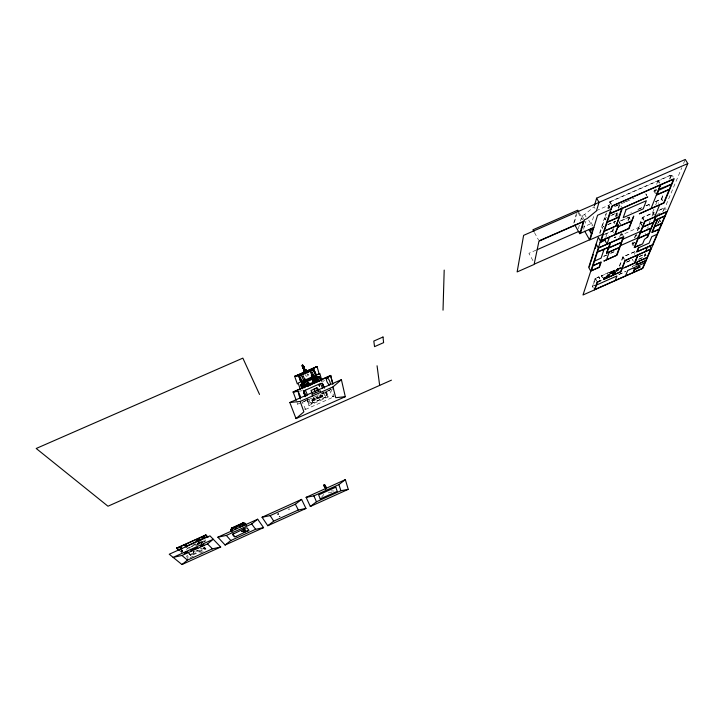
<?xml version="1.0" encoding="UTF-8"?>
<svg xmlns="http://www.w3.org/2000/svg" width="724" height="724" viewBox="0 0 724 724"><rect width="100%" height="100%" fill="white"/><g stroke="black" fill="none" stroke-linecap="round" stroke-linejoin="round"><path stroke-width="0.54" stroke-dasharray="3.62 2.71" d="M304.931 409.359L305.374 408.924L302.17 401.883M333.963 396.354L332.678 396.797L333.909 396.128M573.752 223.092L575.933 214.883M574.413 222.54L576.883 213.299M579.345 225.182L578.214 229.246L580.268 228.35M580.467 221.11L581.969 215.707L584.693 214.512L594.087 206.756L595.517 209.245M583.607 229.282L585.906 221.263M592.938 225.807L591.553 223.39L594.295 214.213M599.671 233.001L605.78 213.879M609.726 208.422L608.305 205.978L609.626 201.833L671.763 174.647L673.239 177.072M599.97 233.59L601.988 227.318L603.934 226.458M606.793 217.481L604.857 218.331L602.078 227.028L603.97 226.196M606.612 212.865L604.956 218.042L605.879 219.643M607.943 208.72L608.413 207.245L607.816 207.507L608.766 209.136M609.852 207.345L608.902 205.716L610.133 201.887L657.944 180.964L659.41 183.398M605.834 237.282L607.137 233.372L608.26 235.309M615.165 217.019L616.423 214.766L615.744 216.766M617.346 216.358L616.142 214.132L616.441 213.254L617.834 215.652M618.278 207.806L619.364 204.602L620.785 207.037M616.142 214.132L617.12 212.702L618.233 214.467M618.504 208.612L619.952 204.349L621.844 207.58M593.372 288.152L592.377 286.387L595.028 278.559L598.911 276.839L599.924 278.631M598.911 276.839L595.472 278.559L592.956 285.935L595.01 285.021M605.174 234.006L612.414 230.811L613.092 228.82M612.975 230.567L613.681 228.494M602.404 277.726L601.472 275.699L608.486 272.586M619.454 237.481L620.568 234.386M621.283 233.689L620.676 235.381L638.405 227.562L639.518 229.463M627.907 220.476L629.156 217.046L630.523 219.399M628.369 220.503L630.667 214.204M619.291 266.097L622.785 256.902L635.672 251.201M619.717 266.106L623.21 256.92L635.582 251.436M633.129 245.771L632.052 243.925L632.821 241.952M634.342 238.015L635.491 235.065M637.319 230.359L642.315 217.49L654.333 212.204M633.762 245.282L632.686 243.427L633.437 241.508M634.93 237.662L636.052 234.775L637.147 236.648M637.545 230.929L638.242 229.146L640.134 228.313M638.351 228.875L640.478 223.399L642.387 222.558M641.708 225.037L640.586 223.128L642.758 217.526L653.374 212.856L654.514 214.775M655.383 193.589L653.944 191.19L655.374 187.534M657.944 180.964L656.605 184.376L658.532 180.701L671.039 175.226L672.515 177.661M655.609 192.222L654.65 190.62L655.311 188.946M634.378 254.459L635.183 252.45M654.016 209.037L652.396 213.055L653.537 214.983M655.636 205.028L657.256 201.01L658.659 203.353M649.301 222.92L650.143 220.847M652.007 216.25L653.374 212.856M647.537 228.386L648.242 226.648M652.903 215.155L653.935 212.612M632.396 266.749L632.812 266.758M655.519 201.525L661.32 198.973L663.012 194.837M669.438 179.136L671.039 175.226M655.229 201.896L661.772 199.019L663.854 193.942M670.098 178.71L671.763 174.647M645.962 255.898L644.921 254.115L643.726 256.948L635.708 260.513M657.446 224.368L659.365 219.834L660.478 221.716M662.65 212.023L664.324 208.032L665.474 209.951M644.134 256.966L645.781 253.065M658.55 222.802L659.845 219.743M663.718 210.557L681.827 167.633M683.556 163.543L685.275 159.461M321.565 497.207L324.225 493.949M186.502 549.588L187.905 547.977L202.358 541.462L204.376 541.308M312.723 402.101L311.827 399.938L312.334 399.494L312.723 402.101L308.786 403.286L307.447 400.354M322.189 392.372L322.723 394.209L325.999 392.752L326.714 395.331L323.085 397.503L322.207 395.331L321.583 395.394L323.085 397.503M307.076 400.263L308.75 403.92L310.732 403.702L325.61 397.105L327.23 395.72L326.117 391.72M190.674 554.222L204.72 547.878M205.1 548.195L203.987 549.091L203.182 547.127M322.804 381.629L324.542 380.263M320.841 381.91L322.623 380.733M187.534 552.322L190.747 555.145L205.661 548.403L205.915 549.027L191 555.77L188.855 553.896M331.782 492.211L326.977 493.116M189.996 557.652L194.991 555.389M199.987 553.136L204.983 550.874M193.027 545.063L195.851 543.851M198.367 542.846L197.942 542.285M189.561 547.57L201.2 542.321L204.295 541.887M199.154 543.733L198.575 542.919L200.177 543.769M200.666 542.928L202.295 542.195M200.657 543.181L202.286 542.439M195.761 545.815L198.666 544.502M195.389 551.027L193.408 551.923L193.887 553.109M196.657 550.656L197.951 550.385L196.883 550.864M196.838 550.756L197.951 550.385M305.311 409.54L334.072 396.77M635.609 264.731L632.541 266.287L635.518 264.966M618.667 274.514L625.871 271.31M592.377 286.387L594.431 285.464M619.165 274.477L625.346 271.735M603.744 256.224L606.649 254.939M610.531 253.228L614.414 251.509L615.481 253.364M632.686 243.427L634.722 242.531M603.735 256.441L606.766 255.101M610.812 253.309L614.857 251.527M632.052 243.925L636.731 241.852M303.646 401.476L306.659 400.137M321.755 393.449L331.818 388.987M297.609 404.146L301.745 402.616M302.759 402.173L333.945 388.354M312.334 399.132C315.619 398.218 311.709 398.662 312.542 399.711L313.845 398.978M316.506 397.286C319.791 396.372 315.89 396.806 316.705 397.865L318.071 397.259L317.872 396.68M320.352 395.576C323.628 394.671 319.746 395.105 320.551 396.155L321.918 395.548L321.718 394.969M312.397 399.684L313.899 398.861M312.524 400.091C315.809 398.055 312.478 400.897 312.334 399.548L321.628 395.431C317.031 400.517 324.669 392.363 320.804 397.014L322.162 396.417L321.972 395.838M318.135 397.539L318.334 398.119L316.967 398.716L316.777 398.146L318.198 397.666M312.668 400.119L313.981 399.386M312.062 400.634L322.415 396.046M312.759 400.435L314.18 399.956L312.813 400.562L312.614 399.983M322.108 396.29L320.804 397.014M313.012 400.96L322.261 396.861M626.586 262.052L631.391 259.916M639.274 256.423L645.021 253.871L646.07 255.653M626.703 262.197L632.776 259.5M639.174 256.667L644.921 254.115M326.533 392.01L327.719 396.281L308.677 404.725L309.03 405.494L328.072 397.051L326.759 392.308M601.391 275.935L608.613 272.731M638.423 259.5L643.184 257.391M660.152 209.634L665.003 207.498L666.152 209.417M658.659 210.53L664.324 208.032M604.196 234.667L614.033 230.332M656.985 214.521L661.709 212.44M640.586 223.128L642.595 222.241M305.347 374.552L306.125 376.245L310.506 375.077M644.984 233.571L645.527 233.336M596.232 210.711L608.513 205.326L609.934 207.779M608.305 205.978L608.902 205.716M615.852 205.878L618.911 204.539M624.007 202.313L627.065 200.973M614.468 206.747L619.364 204.602M620.966 203.906L634.134 198.132M654.65 190.62L656.704 189.724M653.944 191.19L656.921 189.887M581.291 227.897L591.553 223.39M612.052 214.928L617.12 212.702M610.649 215.788L616.441 213.254M536.14 250.124L528.918 253.291L533.154 261.029M630.857 212.358L631.437 212.105M641.989 207.471L637.057 209.879L642.107 207.661M645.853 205.77L651.645 203.227M646.143 205.888L651.193 203.67M607.771 224.521L613.472 222.024L614.386 223.598M615.572 221.101L614.043 221.77L614.957 223.345M607.843 224.739L615.662 221.3M619.997 221.073L629.156 217.046M304.632 408.997L305.365 408.924M188.285 557.96L187.48 558.358L186.421 555.498M192.331 554.367L190.629 554.738L188.122 552.53M299.211 391.15L302.243 390.725M331.013 490.881L334.081 491.035M199.833 543.787L199.507 542.466L197.018 543.597L197.39 544.529L199.399 544.973M179.823 550.901L181.434 552.285M204.159 546.946L205.661 548.403M204.584 547.733L205.915 549.027M200.322 539.959L202.693 542.285L202.358 541.462M658.532 180.701L659.998 183.136M661.772 199.019L662.713 200.584M661.32 198.973L662.261 200.539M645.88 193.742L646.84 195.353M645.763 194.05L646.722 195.661M659.474 219.553L660.596 221.444M648.74 204.503L649.681 206.069M642.758 217.526L643.898 219.453M642.315 217.49L644.016 220.386M640.478 223.399L641.6 225.309M629.961 218.901L629.047 217.336L618.875 221.806L620.242 224.159M636.161 234.504L637.256 236.386M610.133 201.887L611.563 204.349M609.626 201.833L611.065 204.304M616.721 213.879L617.644 215.481M615.843 215.019L616.767 216.612M618.975 221.526L620.803 224.666M622.151 233.798L623.255 235.707M620.939 233.354L622.052 235.264M632.36 259.491L633.391 261.283M612.414 230.811L613.527 232.757M604.857 218.331L605.789 219.933M623.21 256.92L624.26 258.739M622.785 256.902L624.35 259.635M601.988 227.318L602.893 228.893M588.73 220.177L592.069 226.015M584.693 214.512L586.105 216.992M581.969 215.707L583.852 219.01M579.372 213.137L583.001 219.508M578.06 212.603L582.214 219.897M601.472 275.699L602.486 277.491M598.829 277.066L599.843 278.867M595.472 278.559L596.476 280.36M595.028 278.559L596.549 281.256M534.448 232.558L538.52 239.925M330.307 388.2L334.026 396.2M329.42 389.802L332.678 396.797M327.719 396.281L328.072 397.051M325.538 392.082L327.23 395.72M325.103 391.838L326.714 395.331M323.501 392.562L325.61 397.105M322.207 395.331L322.877 396.797M321.918 395.548L320.035 396.137L320.225 396.734M318.66 394.489L319.881 397.168M307.582 373.566L308.361 375.258L308.116 374.471L305.872 375.466L306.125 376.245M318.071 397.259L316.705 397.865M318.334 398.119L316.967 398.716M313.764 397.693L314.56 399.431M313.401 396.924L314.587 399.512M311.827 399.938L312.497 401.395M308.641 399.141L310.732 403.702M205.001 539.597L205.77 541.489M203.924 540.077L204.693 541.968M202.141 541.552L202.485 542.385M200.729 540.955L201.58 543.19M201.2 542.321L201.534 543.154M200.955 542.149L202.15 545.072M201.525 548.258L202.005 549.435M200.648 548.05L201.127 549.226M197.453 544.014L197.833 544.946M193.408 551.317L193.887 552.503M193.055 551.597L193.534 552.792M189.607 547.615L189.941 548.448M187.905 547.977L188.24 548.81M190.747 555.145L191 555.77M187.398 555.163L188.15 557.028M182.077 549.932L182.846 551.833M182.005 550.077L182.765 551.978M181.661 550.276L182.421 552.177M181.072 550.276L181.833 552.177M181 550.421L181.76 552.322M296.985 402.381L297.727 404.408M306.569 398.453L309.03 405.494M307.139 398.381L308.786 403.286M307.103 399.024L308.75 403.92M313.709 398.526L314.18 399.956M614.287 237.653L615.952 236.92L614.287 237.653"/><path stroke-width="1.09" d="M609.88 272.64L609.771 272.885M443.025 310.171L444.192 270.088M619.726 268.305L618.712 268.812M616.676 269.581L616.767 269.59M329.167 385.041C322.904 377.476 328.895 374.878 330.551 384.426M327.691 378.29L326.307 378.905M606.106 277.31L605.726 277.464M606.685 276.975L608.232 276.242M607.59 276.55L607.183 276.767L607.744 276.55M612.676 271.346L615.02 270.305M609.943 272.586L610.187 272.577M621.038 267.835L619.762 268.36L620.26 268.043M301.772 388.118L300.741 385.087L302.587 382.408L302.342 383.666L304.053 387.431M304.406 387.783L302.532 383.693L302.713 382.688L300.741 385.087L302.415 388.752M613.418 273.853L614.205 273.446M611.527 272.025L612.242 271.572L611.798 271.772M246.422 525.081L245.155 523.416L242.64 523.072L232.105 527.823L231.798 529.036L232.721 531.262M613.699 273.726L614.214 273.464M244.259 525.524L242.739 523.298L232.196 528.049L230.639 529.968L232.105 527.823L231.924 529.045L230.639 529.968L231.372 531.742M580.422 233.571L584.313 219.834L587.046 218.639L596.467 210.892L599.029 202.376L596.612 198.186L685.275 159.461L687.8 163.561L642.831 268.369L582.992 294.985L610.178 211.58L610.775 211.317L610.061 213.517L647.79 196.964L622.323 208.394L616.323 225.716L618.622 224.702L615.21 234.449L628.64 228.531L633.744 216.051L629.093 228.567L600.54 241.146L598.314 237.255L588.684 267.418L590.766 271.12L599.436 267.283L601.237 261.998L593.019 265.636L598.811 247.925L610.097 242.938L606.531 253.255L619.346 247.599L616.549 255.228L603.834 261.065L616.993 255.237L623.807 236.667L598.341 247.907L596.142 244.051M594.404 205.688L596.612 198.186M534.737 263.934L589.58 239.789L591.39 233.843L589.119 229.852L589.698 229.599L591.97 233.581L591.39 233.843M593.182 227.96L592.259 230.992L590.884 228.594M589.291 266.939L590.522 263.111M590.902 261.898L593.246 254.604M595.246 248.359L596.295 245.083M600.015 242.35L604.857 240.214L605.508 238.259M599.092 262.948L592.938 265.889L591.381 270.64L598.992 267.274L600.703 262.242M604.115 249.219L601.092 258.151L594.513 261.056M609.373 237.255L607.056 244.06L604.857 240.214M606.956 247.961L597.499 251.916M594.359 289.926L597.056 282.152L600.938 280.432L597.49 282.152L594.947 289.482L642.432 268.369L645.699 260.74M606.603 259.626L609.246 252.052M232.232 528.095L231.834 529.081L245.155 523.416L245.898 525.19M619.545 226.196L617.735 227.236M621.255 225.445L631.337 221.245M604.983 277.808L603.834 278.152M606.748 276.821L607.346 276.595M608.775 275.925L609.011 275.971M610.341 272.432L610.685 272.233M610.576 272.296L611.101 272.224M610.45 272.45L611.246 271.98M613.047 274.242L612.685 274.269M615.165 273.165L615.391 273.147M615.21 280.469L616.929 275.962L596.486 285.048M624.712 267.581L634.432 263.074L637.69 255.065L625.31 260.559L620.984 271.717L603.418 279.518L620.559 271.717L624.875 260.549L651.193 248.884L649.609 246.169M651.075 208.431L660.379 185.018L612.513 205.987L610.676 210.06L612.015 205.942L674.225 178.692L664.116 202.937L639.373 213.815L663.673 202.892L669.229 189.534L656.342 195.19M656.089 193.018L657.048 194.62L658.369 191.299L657.781 191.561M625.518 275.88L627.699 270.45L644.794 262.857M638.794 247.68L637.229 251.563L652.532 244.784L666.623 211.87L656.216 216.458L647.709 237.065L644.469 239.354L642.613 243.898L634.206 247.626L644.586 221.354L667.302 211.336M639.826 245.137L634.839 247.128L638.242 238.522L648.541 233.979L647.175 237.3M634.848 263.084L638.215 254.839L650.568 249.355L647.111 257.445L637.509 261.708L636.161 264.975L646.206 260.513M654.677 216.901L659.591 204.928M633.898 268.631L634.667 269.581L633.536 272.315M633.038 272.541L634.495 268.993L640.061 266.522L639.717 267.337L634.667 269.581M652.333 232.304L654.695 226.648L661.6 223.598M645.717 251.309L647.428 247.246M653.953 231.58L659.283 229.01M611.608 271.971L612.214 271.672M618.133 268.93L617.192 269.428L618.024 268.993M180.919 547.163C178.421 547.815 182.385 546.566 181.624 549.127M614.142 270.857L613.871 271.048M612.83 271.391L613.472 271.228M302.044 387.992L301.012 384.96L302.053 383.267L315.257 377.15M232.142 527.868L230.847 529.878L231.59 531.651M245.155 523.416C244.748 524.429 241.78 523.371 243.11 523.027L241.888 523.47M605.517 277.563L605.834 277.192M618.929 268.803L618.233 270.287L616.015 271.265L616.396 270.26L618.622 269.274M613.979 270.975L614.395 270.586M604.314 278.088L604.821 277.889M297.093 391.63C299.329 390.553 297.184 392.182 300.424 398.951M300.741 385.087L302.75 382.779L299.41 375.466L298.75 376.055L300.433 380.969L299.139 376.19L299.555 375.819L313.872 369.692L316.488 375.331L315.664 375.394M302.116 381.376L301.456 381.964L298.75 376.055L313.049 369.756L313.872 369.692L314.985 373.475M321.094 380.489L319.402 376.842L316.135 376.426L301.926 382.996L303.338 387.322L304.161 387.25M303.7 392.87L305.41 396.607L303.727 391.621L305.329 390.209L320.433 383.53L322.424 383.349L324.551 387.955M296.016 418.59L303.881 411.838L300.17 401.422L289.808 402.517L296.016 418.59L345.294 396.689L341.393 379.675L289.808 402.517M300.17 401.422L332.977 386.897L341.393 379.675M179.072 550.394L176.584 548.131L205.779 534.973L207.209 536.439L185.715 546.548L183.833 544.864M181.977 564.539L187.453 560.123L212.44 548.828L220.702 547.027L209.987 535.851L169.244 554.231L181.977 564.539L220.702 547.027M207.507 543.923L213.263 539.271L173.136 557.38L181.941 555.471L207.507 543.923L212.44 548.828M233.689 533.525L232.703 534.312L234.739 536.692L236.124 536.403L248.911 530.294L247.02 527.841L245.382 528.176L232.485 534.403L234.531 536.792L236.16 536.448M327.139 378.2L330.615 375.457L332.877 384.136M225.128 545.027L230.82 540.511L255.626 529.298L263.572 527.633L257.681 519.217L217.852 537.199L225.128 545.027L263.572 527.633M217.852 537.199L226.313 535.425L251.69 523.968L257.681 519.217M247.708 531.163L248.694 530.384M267.799 525.724L273.708 521.126L298.333 509.986L305.962 508.456L301.591 499.397L262.061 517.244L267.799 525.724L305.962 508.456M262.061 517.244L270.179 515.615L295.374 504.239L301.591 499.397M310.334 506.483L316.46 501.786L340.913 490.736L348.235 489.343L345.366 479.641L306.116 497.352L310.334 506.483L348.235 489.343M306.116 497.352L313.908 495.868L338.913 484.582L345.366 479.641M179.932 547.425L180.692 549.326M203.335 536.828L203.833 536.755L202.756 537.244L205.779 534.973L207.987 537.362M327.058 377.801L330.615 375.457L332.759 383.883M617.463 269.428L618.097 269.256M617.445 269.238L617.572 269.201M319.99 378.905C321.728 375.738 314.623 377.448 317.085 376.634L316.841 376.1M201.091 537.787L205.779 534.973M309.7 370.453L317.058 366.534L294.695 376.389L317.058 366.534L319.275 374.353L316.017 374.625M245.527 530.719L244.459 531.199L243.472 529.95L244.54 529.47M246.115 531.289L243.635 532.411L246.133 531.316L244.151 528.791M279.41 516.529L279.853 516.493M320.234 498.836L337.239 491.388L335.719 486.971M176.674 548.34L205.86 535.181M324.461 484.691L324.081 484.99L324.461 484.691L326.108 488.347M324.09 485.523L324.922 485.143L325.863 487.279L325.031 487.65L324.09 485.523L324.415 486.284L325.266 485.913L324.37 486.175M324.135 485.623L324.967 485.243M324.207 485.831L325.022 485.361M324.262 485.949L325.067 485.469L325.818 487.171L324.986 487.551M324.307 486.048L325.121 485.596M324.515 486.501L325.32 486.03M325.429 486.256L324.56 486.619L325.474 486.365M324.669 486.845L325.529 486.492M324.768 487.071L325.574 486.591M324.814 487.18L325.637 486.727M324.877 487.315L325.746 486.962M324.922 487.415L325.863 487.279M325.465 488.582C327.728 488.012 324.406 488.519 325.827 489.388M320.325 499.035L318.641 494.926L335.809 487.171M289.202 509.135L288.795 509.216M622.142 268.722L647.003 257.681L645.799 260.504L636.767 264.513L637.437 262.903L636.921 263.129M603.753 278.152L604.341 277.889M613.083 274.152L613.599 273.916L612.622 274.306M645.193 261.925L645.699 261.699M391.44 380.163L107.976 506.221L36.2 448.482L242.848 358.127L259.527 394.426M305.193 385.114C308.478 383.666 303.184 386.77 304.035 382.543M313.963 381.24L315.193 380.589L313.963 381.24L312.442 377.937M649.193 233.472L638.351 238.259L640.459 232.929L650.867 228.341L649.202 232.377L649.745 232.142M606.884 252.233L608.803 248.042L621.183 242.567L619.436 247.337L606.621 253.002M659.166 229.282L651.79 232.54L657.365 219.173L664.922 215.833M317.175 380.58L302.994 386.562L303.338 387.322M296.243 400.363L293.166 392.01L330.615 375.457M330.732 375.711L293.166 392.01L295.292 391.494M315.836 382.317L303.456 387.584M318.135 381.295L313.501 383.014M307.175 386.453L311.845 384.39M657.003 234.341L651.835 236.63L649.111 243.11L638.269 247.916L636.604 252.043L652.948 244.803M318.252 390.77L316.922 387.883L313.963 389.195L315.293 392.082M316.922 387.883L310.994 390.507L312.325 393.394M318.669 389.096L316.687 389.919M609.78 272.631L610.232 272.486M618.278 225.68L617.708 225.933L617.943 225.245L604.25 231.264L601.192 240.63L614.649 234.694L617.979 226.531M302.695 365.005L302.216 365.43L302.695 365.005L304.795 369.575M617.834 226.956L632.016 220.711M302.189 366.009C304.994 365.24 301.166 365.729 302.496 366.797L303.591 366.217M303.465 365.937L302.315 366.398L303.401 365.81L304.37 368.027L303.284 368.507L304.388 367.937M602.802 234.214L590.069 239.816L597.572 215.254L610.884 209.417M303.537 366.091L302.451 366.57L303.012 367.919L304.107 367.339M303.664 366.371L302.632 367.086M303.727 366.498L302.578 366.851M302.759 367.367L303.845 366.769M303.917 366.932L302.831 367.412L303.98 367.059M304.252 367.638L303.094 368.082L304.324 367.81L304.505 368.326L303.419 368.806L302.967 367.692L304.053 367.213M304.189 367.511L303.157 368.118M304.994 372.227L303.953 369.837L305.039 369.358L306.252 372M304.071 370.226L305.039 369.358M303.6 370.525L306.017 369.919L306.27 370.706L304.026 371.693L303.6 370.525L306.017 369.919M303.854 371.312L304.234 371.901L306.478 370.905L304.062 371.512L304.306 372.308M304.523 372.534L306.949 371.928M600.712 242.268L602.766 241.363M664.804 216.114L653.926 220.92L655.663 216.702L645.03 221.381L642.831 226.947L653.908 222.06M301.98 376.643L303.256 376.082L304.786 379.421L303.546 380.082L301.98 376.643L303.256 376.082M310.868 372.724L312.135 372.163L313.673 375.503L312.433 376.154L310.868 372.724L312.135 372.163M656.668 220.838L657.22 220.603L654.804 226.377L661.718 223.327M299.827 378.562L301.627 381.783L299.827 378.562L299.971 379.005M316.089 375.394L314.822 371.955L315.827 375.014M314.678 372.516L314.822 371.955M303.311 379.991L305.338 378.987M311.492 376.272L313.546 375.367M622.884 239.201L640.631 231.363M652.089 226.467L651.537 226.712L653.238 222.585L642.722 227.218L640.568 232.666L651.528 227.825M302.469 382.145L316.017 376.163M597.418 252.178L609.165 246.993L610.649 242.694L623.156 237.182L621.283 242.305L608.341 248.024M317.085 376.634L316.135 376.426L319.402 376.842M308.705 382.706C303.827 382.335 310.659 390.082 306.777 383.557L308.705 382.706L309.528 384.525M314.397 380.191L312.506 381.132L314.397 380.191L315.619 382.86M620.531 245.581L638.07 237.834M583.942 221.155L539.027 240.848L534.104 264.45L517.135 271.925L523.615 235.354L687.8 163.561M539.57 240.866L583.254 221.716L579.834 233.825L574.856 225.046M659.03 188.421L660.976 184.765L673.492 179.28L671.474 184.131L658.659 189.362M658.152 190.62L671.338 184.448L669.356 189.226L657.048 194.62M537.172 249.671L578.449 231.544M619.753 215.815L619.165 216.069L621.726 208.648L609.961 213.815L607.273 222.042L619.445 216.693M593.852 227.417L580.503 233.282L579.589 231.671M619.038 217.87L618.459 218.123L618.758 217.245L607.174 222.34L604.35 230.983L615.753 225.96L618.739 218.748M297.356 384.037L294.695 376.389L302.704 373.611M179.009 550.204L176.584 548.131L181.534 546.457M176.584 548.131L181.471 546.783M316.488 388.082L316.958 387.983M198.62 540.312L200.322 539.959M293.166 392.01L297.202 391.44M345.294 396.689L335.737 397.693L332.977 386.897M294.695 376.389L299.347 376M311.573 374.996L313.709 374.815M243.418 523.153L244.956 523.533L243.318 522.936M302.487 383.711L317.42 377.005L319.537 381.584M316.261 376.697L317.447 377.104M242.676 523.117L243.554 523.796M181.941 555.471L187.453 560.123M191.543 551.127L190.783 550.448L197.19 547.552L197.933 548.249M226.313 535.425L230.82 540.511M244.051 528.846L246.006 531.335M251.69 523.968L255.626 529.298M270.179 515.615L273.708 521.126M639.039 266.161L639.717 267.337M578.82 212.168L577.707 210.213L532.918 229.789L533.941 231.635M584.693 231.191L589.58 239.789M295.374 504.239L298.333 509.986M322.089 383.34L324.18 387.865M320.406 383.494L322.569 388.145M314.949 372.398L316.488 375.72M313.483 369.557L316.225 375.484M312.931 369.502L316.298 376.797M318.316 381.014L316.958 376.353M318.008 381.023L316.687 376.471M315.818 377.819L317.51 381.476M317.646 382.001L315.293 376.905M315.284 377.24L316.533 381.62M314.044 378.118L315.221 380.679M312.478 381.041L313.691 383.72M306.27 370.706L305.845 369.53M306.551 371.322L306.297 370.525M304.505 368.326L303.419 368.806M302.152 365.24L304.252 369.81M302.759 367.249L303.79 366.643L304.37 368.027M303.953 369.837L304.876 371.846M305.284 381.991L306.451 384.553M301.745 381.883L299.021 375.937L299.41 375.466M302.324 383.15L303.546 386.815M301.808 382.734L302.053 383.267M305.329 390.209L307.609 395.204M302.433 384.625L303.302 386.516M301.012 384.96L302.686 388.625M303.528 390.462L305.781 395.413M303.727 391.621L305.836 396.245M298.188 391.521L300.532 396.671M324.044 484.881L325.728 488.637M313.908 495.868L316.46 501.786M242.929 526.185L242.06 523.597M198.276 539.471L199.118 541.471M197.046 540.095L197.371 541.19L196.946 540.14M186.53 544.837L187.272 546.665M186.484 544.792L186.819 545.634M185.588 545.606L186.33 547.434M324.56 486.03L325.004 487.026M324.388 486.193L325.031 487.65M324.976 485.84L325.42 486.845M300.333 389.394L298.152 383.059L319.845 373.484L321.646 379.883M303.926 392.58L304.94 395.585M338.913 484.582L340.913 490.736M302.551 366.118L302.741 366.588M303.094 365.873L303.41 366.634M312.497 395.965L312.008 394.444L320.243 390.788L320.696 392.336M303.329 367.801L303.664 368.588M304.542 371.24L305.628 370.76M302.813 366.679L303.003 367.149M303.275 365.529L303.845 366.887M304.008 367.855L304.207 368.344M303.736 367.276L303.935 367.756M241.952 523.651L242.178 524.411M313.601 369.81L314.162 371.702M315.465 377.349L316.795 381.838M322.424 383.349L323.565 387.421M377.068 365.774L379.657 385.403M626.07 209.616L623.21 217.68L643.211 208.892L646.351 200.711L626.07 209.616M607.409 275.256L607.047 276.26L609.264 275.274L609.635 274.278L607.409 275.256M610.721 272.803L610.35 273.808L612.567 272.821L612.938 271.817L610.721 272.803M613.065 272.749L612.694 273.753L614.902 272.767L615.282 271.762L613.065 272.749M278.288 513.904L277.79 514.293L278.324 513.949M243.137 531.126L241.472 531.425L243.137 531.126M236.712 528.294L235.219 528.972L236.712 528.294M241.137 526.294L239.644 526.972L241.137 526.294M187.425 551.543L184.222 552.991L184.919 553.598L188.113 552.15L187.425 551.543M203.335 544.367L200.132 545.806L200.783 546.43L203.969 544.991L203.335 544.367M318.958 384.598L319.474 386.082L318.958 384.598M382.996 337.022L373.81 341.067L374.543 346.642L383.611 342.642L382.996 337.022M302.641 384.806L302.514 385.358L302.641 384.806M313.981 383.439L313.773 382.896L313.981 383.439"/></g></svg>
